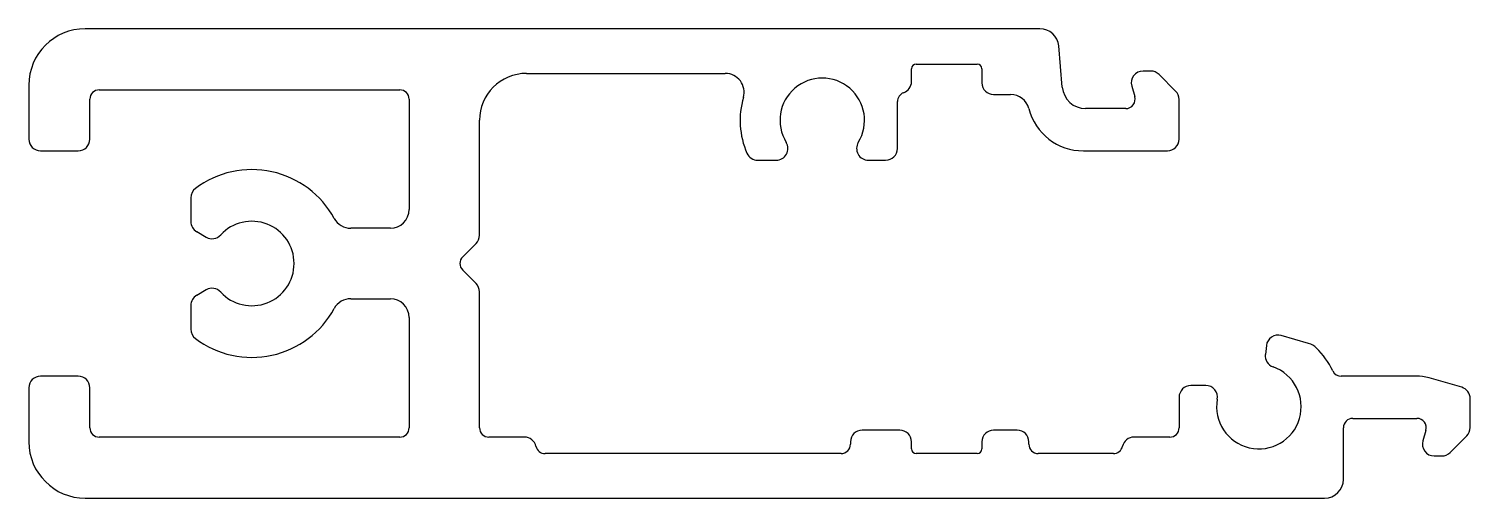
# Model space of a CAD drawing. Extents: x 2307.5 to 2338.2, y 1807.7 to 1817.7.
import ezdxf

# ---------------------------------------------------------------- set-up
doc = ezdxf.new("R2010")
doc.units = 0
doc.layers.get('0').update_dxf_attribs({"linetype": 'CONTINUOUS'})

msp = doc.modelspace()

# ---------------------------------------------------------------- linework, layer by layer
for p, q in [((2329.002, 1817.686), (2308.665, 1817.686)), ((2329.477, 1816.442), (2329.4, 1817.32)), ((2326.265, 1816.56), (2326.265, 1816.836)), ((2326.365, 1816.936), (2327.665, 1816.936)), ((2327.765, 1816.836), (2327.765, 1816.536)), ((2318.065, 1816.736), (2322.3, 1816.736)), ((2331.361, 1816.786), (2331.197, 1816.786)), ((2331.892, 1816.359), (2331.538, 1816.712)), ((2307.465, 1816.486), (2307.465, 1815.336)), ((2308.965, 1816.386), (2315.365, 1816.386)), ((2328.015, 1816.286), (2328.377, 1816.286)), ((2330.956, 1816.467), (2331.021, 1816.241)), ((2308.765, 1815.336), (2308.765, 1816.186)), ((2315.565, 1816.186), (2315.565, 1813.836)), ((2325.965, 1815.136), (2325.965, 1816.136)), ((2330.829, 1815.986), (2329.975, 1815.986)), ((2331.965, 1815.336), (2331.965, 1816.182)), ((2317.065, 1813.289), (2317.065, 1815.736)), ((2307.715, 1815.086), (2308.515, 1815.086)), ((2329.926, 1815.086), (2331.715, 1815.086)), ((2322.99, 1814.886), (2323.384, 1814.886)), ((2325.346, 1814.886), (2325.715, 1814.886)), ((2310.915, 1814.086), (2310.915, 1813.58)), ((2311.04, 1813.364), (2311.243, 1813.247)), ((2315.165, 1813.436), (2314.321, 1813.436)), ((2316.706, 1812.827), (2316.992, 1813.112)), ((2316.992, 1812.259), (2316.706, 1812.544)), ((2311.243, 1812.124), (2311.04, 1812.007)), ((2314.321, 1811.936), (2315.165, 1811.936)), ((2317.065, 1809.186), (2317.065, 1812.082)), ((2310.915, 1811.791), (2310.915, 1811.286)), ((2315.565, 1811.536), (2315.565, 1809.186)), ((2334.721, 1810.983), (2334.142, 1811.149)), ((2333.825, 1810.939), (2333.802, 1810.75)), ((2308.515, 1810.286), (2307.715, 1810.286)), ((2332.532, 1810.086), (2332.215, 1810.086)), ((2337.013, 1810.286), (2335.42, 1810.286)), ((2337.984, 1810.048), (2337.289, 1810.247)), ((2307.465, 1810.036), (2307.465, 1808.886)), ((2308.765, 1809.186), (2308.765, 1810.036)), ((2331.965, 1809.836), (2331.965, 1809.186)), ((2338.165, 1809.189), (2338.165, 1809.807)), ((2335.465, 1808.086), (2335.465, 1809.186)), ((2335.665, 1809.386), (2337.029, 1809.386)), ((2315.365, 1808.986), (2308.965, 1808.986)), ((2318.023, 1808.986), (2317.265, 1808.986)), ((2324.965, 1808.886), (2324.965, 1808.836)), ((2326.015, 1809.136), (2325.215, 1809.136)), ((2326.265, 1808.736), (2326.265, 1808.886)), ((2327.765, 1808.886), (2327.765, 1808.736)), ((2328.515, 1809.136), (2328.015, 1809.136)), ((2328.765, 1808.836), (2328.765, 1808.886)), ((2331.765, 1808.986), (2331.004, 1808.986)), ((2337.221, 1809.13), (2337.156, 1808.904)), ((2337.738, 1808.659), (2338.092, 1809.012)), ((2324.765, 1808.636), (2318.462, 1808.636)), ((2327.665, 1808.636), (2326.365, 1808.636)), ((2330.565, 1808.636), (2328.965, 1808.636)), ((2337.397, 1808.586), (2337.561, 1808.586)), ((2308.665, 1807.686), (2335.065, 1807.686))]:
    msp.add_line(p, q)
for centre, radius, start, end in [((2308.665, 1816.486), 1.2, 90, 180), ((2329.002, 1817.286), 0.4, 5, 90), ((2326.365, 1816.836), 0.1, 90, 180), ((2327.665, 1816.836), 0.1, 0, 90), ((2318.065, 1815.736), 1, 90, 180), ((2322.3, 1816.336), 0.4, 343.7953, 90), ((2324.365, 1815.736), 0.9, 328.551, 211.449), ((2326.015, 1816.56), 0.25, 289.4712, 0), ((2328.015, 1816.536), 0.25, 180, 270), ((2331.197, 1816.536), 0.25, 90, 196), ((2331.361, 1816.536), 0.25, 45, 90), ((2308.965, 1816.186), 0.2, 90, 180), ((2315.365, 1816.186), 0.2, 0, 90), ((2324.365, 1815.736), 1.75, 163.7953, 203.5782), ((2326.165, 1816.136), 0.2, 109.4712, 180), ((2328.377, 1815.886), 0.4, 14.4775, 90), ((2329.975, 1816.486), 0.5, 185, 270), ((2330.829, 1816.186), 0.2, 270, 16), ((2331.715, 1816.182), 0.25, 0, 45), ((2329.926, 1816.286), 1.2, 194.4775, 270), ((2307.715, 1815.336), 0.25, 180, 270), ((2308.515, 1815.336), 0.25, 270, 360), ((2331.715, 1815.336), 0.25, 270, 360), ((2322.99, 1815.136), 0.25, 203.5782, 270), ((2323.384, 1815.136), 0.25, 270, 31.449), ((2325.346, 1815.136), 0.25, 148.551, 270), ((2325.715, 1815.136), 0.25, 270, 360), ((2312.215, 1812.686), 2, 28.631, 126.8699), ((2311.165, 1814.086), 0.25, 126.8699, 180), ((2315.165, 1813.836), 0.4, 270, 0), ((2311.165, 1813.58), 0.25, 180, 240), ((2312.215, 1812.686), 0.9, 222.5559, 137.4441), ((2314.321, 1813.836), 0.4, 208.631, 270), ((2311.368, 1813.463), 0.25, 240, 317.4441), ((2316.815, 1813.289), 0.25, 315, 360), ((2316.848, 1812.686), 0.2, 135, 225), ((2316.815, 1812.082), 0.25, 0, 45), ((2311.165, 1811.791), 0.25, 120, 180), ((2311.368, 1811.908), 0.25, 42.5559, 120), ((2314.321, 1811.536), 0.4, 90, 151.369), ((2315.165, 1811.536), 0.4, 0, 90), ((2312.215, 1812.686), 2, 233.1301, 331.369), ((2311.165, 1811.286), 0.25, 180, 233.1301), ((2334.073, 1810.909), 0.25, 74, 173), ((2334.05, 1810.719), 0.25, 173, 250.4441), ((2334.611, 1810.598), 0.4, 45.5017, 74), ((2333.665, 1809.636), 1.75, 25.8424, 45.5017), ((2333.665, 1809.636), 0.9, 169.9846, 70.4441), ((2335.42, 1810.486), 0.2, 205.8424, 270), ((2307.715, 1810.036), 0.25, 90, 180), ((2308.515, 1810.036), 0.25, 0, 90), ((2332.215, 1809.836), 0.25, 90, 180), ((2332.532, 1809.836), 0.25, 349.9846, 90), ((2337.013, 1809.286), 1, 74, 90), ((2337.915, 1809.807), 0.25, 0, 74), ((2308.965, 1809.186), 0.2, 180, 270), ((2315.365, 1809.186), 0.2, 270, 0), ((2317.265, 1809.186), 0.2, 180, 270), ((2331.765, 1809.186), 0.2, 270, 0), ((2335.665, 1809.186), 0.2, 90, 180), ((2337.029, 1809.186), 0.2, 344, 90), ((2337.915, 1809.189), 0.25, 315, 0), ((2308.665, 1808.886), 1.2, 180, 270), ((2318.023, 1808.736), 0.25, 12.8396, 90), ((2325.215, 1808.886), 0.25, 90, 180), ((2326.015, 1808.886), 0.25, 0, 90), ((2328.015, 1808.886), 0.25, 90, 180), ((2328.515, 1808.886), 0.25, 0, 90), ((2331.004, 1808.736), 0.25, 90, 167.1604), ((2337.397, 1808.836), 0.25, 164, 270), ((2318.462, 1808.836), 0.2, 192.8396, 270), ((2324.765, 1808.836), 0.2, 270, 0), ((2326.365, 1808.736), 0.1, 180, 270), ((2327.665, 1808.736), 0.1, 270, 0), ((2328.965, 1808.836), 0.2, 180, 270), ((2330.565, 1808.836), 0.2, 270, 347.1604), ((2337.561, 1808.836), 0.25, 270, 315), ((2335.065, 1808.086), 0.4, 270, 360)]:
    msp.add_arc(centre, radius, start, end)

doc.saveas('drawing.dxf')
